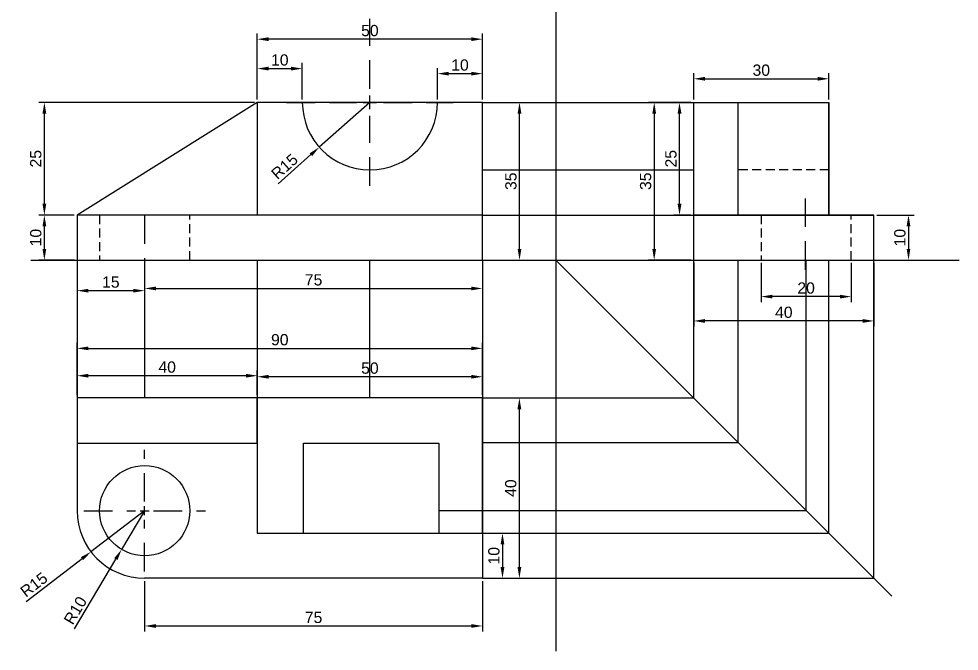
# Model space of a CAD drawing. Header units: millimetres. Extents: x 137 to 7220, y 7466 to 9893.
# Drawn here: x 1821.8 to 2030.5, y 8318.8 to 8459.1 of the extents above; entities that cross this region are included whole.
import ezdxf

# ---------------------------------------------------------------- set-up
doc = ezdxf.new("R2010")
doc.units = ezdxf.units.MM
doc.header["$PDMODE"] = 35
doc.header["$PDSIZE"] = 3
doc.linetypes.add('DASHED2', pattern=[9.525, 6.35, -3.175])
doc.linetypes.add('JIS_02_2.0', pattern=[3, 2, -1])
for name, color, linetype in [('Center Line', 3, 'DASHED2'), ('Dimensions', 1, 'Continuous'), ('Hidden Line', 50, 'JIS_02_2.0'), ('Projection', 140, 'Continuous')]:
    doc.layers.add(name, color=color, linetype=linetype)
doc.layers.add('Object', color=7, linetype='Continuous', lineweight=30)
doc.styles.get("Standard").update_dxf_attribs({"font": 'arial.ttf'})
doc.dimstyles.new('ISO-25', dxfattribs={"dimtxt": 2.5, "dimasz": 2.5, "dimexe": 1.25, "dimexo": 0.625, "dimtad": 1, "dimdec": 0, "dimtxsty": 'Standard', "dimcen": 2.5, "dimadec": 0, "dimazin": 0, "dimtfac": 1, "dimtdec": 0, "dimtmove": 0, "dimatfit": 3, "dimfxl": 1, "dimarcsym": 0})

# ---------------------------------------------------------------- blocks, each defined once
blk = doc.blocks.new('*U404')
at = {"layer": 'Center Line', "color": 0, "transparency": 16777216}
for p, q in [((0, 3), (0, 18.5)), ((-18.5, 0), (-3, 0)), ((3, 0), (18.5, 0)), ((0, -18.5), (0, -3))]:
    blk.add_line(p, q, dxfattribs=at)
at = {"layer": 'Center Line', "color": 0, "linetype": 'Continuous', "transparency": 16777216}
for p, q in [((-1.5, 0), (1.5, 0)), ((0, -1.5), (0, 1.5))]:
    blk.add_line(p, q, dxfattribs=at)
blk = doc.blocks.new('*D589')
at = {"layer": 'Defpoints', "color": 0, "transparency": 16777216}
for p in [(1924.72, 8440.52), (1932.93, 8440.52), (1924.72, 8405.52)]:
    blk.add_point(p, dxfattribs=at)
at = {"layer": 'Dimensions', "color": 0, "lineweight": -2, "transparency": 16777216}
for p, q in [((1925.35, 8440.52), (1934.18, 8440.52)), ((1932.93, 8408.02), (1932.93, 8438.02)), ((1925.35, 8405.52), (1934.18, 8405.52))]:
    blk.add_line(p, q, dxfattribs=at)
at = {"layer": 'Dimensions', "color": 0, "transparency": 16777216}
for points in [[(1932.51, 8438.02), (1933.35, 8438.02), (1932.93, 8440.52)], [(1932.51, 8408.02), (1933.35, 8408.02), (1932.93, 8405.52)]]:
    blk.add_solid(points, dxfattribs=at)
at = {"layer": 'Dimensions', "color": 0, "transparency": 16777216, "insert": (1931.03, 8423.02), "char_height": 2.5, "attachment_point": 5, "rotation": 90}
blk.add_mtext('35', dxfattribs=at)
blk = doc.blocks.new('*D590')
at = {"layer": 'Defpoints', "color": 0, "transparency": 16777216}
for p in [(1849.72, 8405.52), (1924.72, 8405.52), (1924.72, 8399.24)]:
    blk.add_point(p, dxfattribs=at)
at = {"layer": 'Dimensions', "color": 0, "lineweight": -2, "transparency": 16777216}
for p, q in [((1849.72, 8404.9), (1849.72, 8397.99)), ((1924.72, 8404.9), (1924.72, 8397.99)), ((1852.22, 8399.24), (1922.22, 8399.24))]:
    blk.add_line(p, q, dxfattribs=at)
at = {"layer": 'Dimensions', "color": 0, "transparency": 16777216}
for points in [[(1852.22, 8399.66), (1852.22, 8398.83), (1849.72, 8399.24)], [(1922.22, 8399.66), (1922.22, 8398.83), (1924.72, 8399.24)]]:
    blk.add_solid(points, dxfattribs=at)
at = {"layer": 'Dimensions', "color": 0, "transparency": 16777216, "insert": (1887.22, 8401.14), "char_height": 2.5, "attachment_point": 5}
blk.add_mtext('75', dxfattribs=at)
blk = doc.blocks.new('*D591')
at = {"layer": 'Defpoints', "color": 0, "transparency": 16777216}
for p in [(1834.72, 8405.52), (1849.72, 8405.52), (1834.72, 8398.75)]:
    blk.add_point(p, dxfattribs=at)
at = {"layer": 'Dimensions', "color": 0, "lineweight": -2, "transparency": 16777216}
for p, q in [((1834.72, 8404.9), (1834.72, 8397.5)), ((1849.72, 8404.9), (1849.72, 8397.5)), ((1847.22, 8398.75), (1837.22, 8398.75))]:
    blk.add_line(p, q, dxfattribs=at)
at = {"layer": 'Dimensions', "color": 0, "transparency": 16777216}
for points in [[(1837.22, 8399.16), (1837.22, 8398.33), (1834.72, 8398.75)], [(1847.22, 8399.16), (1847.22, 8398.33), (1849.72, 8398.75)]]:
    blk.add_solid(points, dxfattribs=at)
at = {"layer": 'Dimensions', "color": 0, "transparency": 16777216, "insert": (1842.22, 8400.65), "char_height": 2.5, "attachment_point": 5}
blk.add_mtext('15', dxfattribs=at)
blk = doc.blocks.new('*D592')
at = {"layer": 'Defpoints', "color": 0, "transparency": 16777216}
for p in [(1827.46, 8415.52), (1834.72, 8415.52), (1834.72, 8405.52)]:
    blk.add_point(p, dxfattribs=at)
at = {"layer": 'Dimensions', "color": 0, "lineweight": -2, "transparency": 16777216}
for p, q in [((1834.1, 8415.52), (1826.21, 8415.52)), ((1827.46, 8408.02), (1827.46, 8413.02)), ((1834.1, 8405.52), (1826.21, 8405.52))]:
    blk.add_line(p, q, dxfattribs=at)
at = {"layer": 'Dimensions', "color": 0, "transparency": 16777216}
for points in [[(1827.04, 8413.02), (1827.88, 8413.02), (1827.46, 8415.52)], [(1827.04, 8408.02), (1827.88, 8408.02), (1827.46, 8405.52)]]:
    blk.add_solid(points, dxfattribs=at)
at = {"layer": 'Dimensions', "color": 0, "transparency": 16777216, "insert": (1825.56, 8410.52), "char_height": 2.5, "attachment_point": 5, "rotation": 90}
blk.add_mtext('10', dxfattribs=at)
blk = doc.blocks.new('*D593')
at = {"layer": 'Defpoints', "color": 0, "transparency": 16777216}
for p in [(1827.46, 8440.52), (1874.72, 8440.52), (1834.72, 8415.52)]:
    blk.add_point(p, dxfattribs=at)
at = {"layer": 'Dimensions', "color": 0, "lineweight": -2, "transparency": 16777216}
for p, q in [((1874.1, 8440.52), (1826.21, 8440.52)), ((1827.46, 8418.02), (1827.46, 8438.02)), ((1834.1, 8415.52), (1826.21, 8415.52))]:
    blk.add_line(p, q, dxfattribs=at)
at = {"layer": 'Dimensions', "color": 0, "transparency": 16777216}
for points in [[(1827.04, 8438.02), (1827.88, 8438.02), (1827.46, 8440.52)], [(1827.04, 8418.02), (1827.88, 8418.02), (1827.46, 8415.52)]]:
    blk.add_solid(points, dxfattribs=at)
at = {"layer": 'Dimensions', "color": 0, "transparency": 16777216, "insert": (1825.56, 8428.02), "char_height": 2.5, "attachment_point": 5, "rotation": 90}
blk.add_mtext('25', dxfattribs=at)
blk = doc.blocks.new('*D594')
at = {"layer": 'Defpoints', "color": 0, "transparency": 16777216}
for p in [(1884.72, 8448.01), (1874.72, 8440.52), (1884.72, 8440.52)]:
    blk.add_point(p, dxfattribs=at)
at = {"layer": 'Dimensions', "color": 0, "lineweight": -2, "transparency": 16777216}
for p, q in [((1874.72, 8441.15), (1874.72, 8449.26)), ((1877.22, 8448.01), (1882.22, 8448.01)), ((1884.72, 8441.15), (1884.72, 8449.26))]:
    blk.add_line(p, q, dxfattribs=at)
at = {"layer": 'Dimensions', "color": 0, "transparency": 16777216}
for points in [[(1877.22, 8448.43), (1877.22, 8447.59), (1874.72, 8448.01)], [(1882.22, 8448.43), (1882.22, 8447.59), (1884.72, 8448.01)]]:
    blk.add_solid(points, dxfattribs=at)
at = {"layer": 'Dimensions', "color": 0, "transparency": 16777216, "insert": (1879.72, 8449.91), "char_height": 2.5, "attachment_point": 5}
blk.add_mtext('10', dxfattribs=at)
blk = doc.blocks.new('*D595')
at = {"layer": 'Defpoints', "color": 0, "transparency": 16777216}
for p in [(1924.72, 8446.89), (1914.72, 8440.52), (1924.72, 8440.52)]:
    blk.add_point(p, dxfattribs=at)
at = {"layer": 'Dimensions', "color": 0, "lineweight": -2, "transparency": 16777216}
for p, q in [((1914.72, 8441.15), (1914.72, 8448.14)), ((1924.72, 8441.15), (1924.72, 8448.14)), ((1917.22, 8446.89), (1922.22, 8446.89))]:
    blk.add_line(p, q, dxfattribs=at)
at = {"layer": 'Dimensions', "color": 0, "transparency": 16777216}
for points in [[(1917.22, 8447.3), (1917.22, 8446.47), (1914.72, 8446.89)], [(1922.22, 8447.3), (1922.22, 8446.47), (1924.72, 8446.89)]]:
    blk.add_solid(points, dxfattribs=at)
at = {"layer": 'Dimensions', "color": 0, "transparency": 16777216, "insert": (1919.72, 8448.79), "char_height": 2.5, "attachment_point": 5}
blk.add_mtext('10', dxfattribs=at)
blk = doc.blocks.new('*D423')
at = {"layer": 'Defpoints', "color": 0, "transparency": 16777216}
for p in [(1874.72, 8454.53), (1874.72, 8440.52), (1924.72, 8440.52)]:
    blk.add_point(p, dxfattribs=at)
at = {"layer": 'Dimensions', "color": 0, "lineweight": -2, "transparency": 16777216}
for p, q in [((1874.72, 8441.15), (1874.72, 8455.78)), ((1922.22, 8454.53), (1877.22, 8454.53)), ((1924.72, 8441.15), (1924.72, 8455.78))]:
    blk.add_line(p, q, dxfattribs=at)
at = {"layer": 'Dimensions', "color": 0, "transparency": 16777216}
for points in [[(1877.22, 8454.95), (1877.22, 8454.11), (1874.72, 8454.53)], [(1922.22, 8454.95), (1922.22, 8454.11), (1924.72, 8454.53)]]:
    blk.add_solid(points, dxfattribs=at)
at = {"layer": 'Dimensions', "color": 0, "transparency": 16777216, "insert": (1899.72, 8456.43), "char_height": 2.5, "attachment_point": 5}
blk.add_mtext('50', dxfattribs=at)
blk = doc.blocks.new('*D596')
at = {"layer": 'Defpoints', "color": 0, "transparency": 16777216}
for p in [(1899.72, 8440.52), (1888.49, 8430.57)]:
    blk.add_point(p, dxfattribs=at)
at = {"layer": 'Dimensions', "color": 0, "lineweight": -2, "transparency": 16777216}
for p, q in [((1899.72, 8440.52), (1888.49, 8430.57)), ((1879.33, 8422.45), (1886.62, 8428.92))]:
    blk.add_line(p, q, dxfattribs=at)
at = {"layer": 'Dimensions', "color": 0, "transparency": 16777216}
blk.add_solid([(1886.35, 8429.23), (1886.9, 8428.6), (1888.49, 8430.57)], dxfattribs=at)
at = {"layer": 'Dimensions', "color": 0, "transparency": 16777216, "insert": (1880.78, 8426.28), "char_height": 2.5, "attachment_point": 5, "rotation": 41.5436}
blk.add_mtext('R15', dxfattribs=at)
blk = doc.blocks.new('*D597')
at = {"layer": 'Defpoints', "color": 0, "transparency": 16777216}
for p in [(1849.72, 8349.95), (1844.61, 8341.36)]:
    blk.add_point(p, dxfattribs=at)
at = {"layer": 'Dimensions', "color": 0, "lineweight": -2, "transparency": 16777216}
for p, q in [((1849.72, 8349.95), (1844.61, 8341.36)), ((1834.13, 8323.75), (1843.33, 8339.21))]:
    blk.add_line(p, q, dxfattribs=at)
at = {"layer": 'Dimensions', "color": 0, "transparency": 16777216}
blk.add_solid([(1842.97, 8339.42), (1843.69, 8339), (1844.61, 8341.36)], dxfattribs=at)
at = {"layer": 'Dimensions', "color": 0, "transparency": 16777216, "insert": (1834.34, 8327.82), "char_height": 2.5, "attachment_point": 5, "rotation": 59.2456}
blk.add_mtext('R10', dxfattribs=at)
blk = doc.blocks.new('*D598')
at = {"layer": 'Defpoints', "color": 0, "transparency": 16777216}
for p in [(1849.72, 8349.95), (1837.81, 8340.83)]:
    blk.add_point(p, dxfattribs=at)
at = {"layer": 'Dimensions', "color": 0, "lineweight": -2, "transparency": 16777216}
for p, q in [((1849.72, 8349.95), (1837.81, 8340.83)), ((1823.43, 8329.81), (1835.83, 8339.31))]:
    blk.add_line(p, q, dxfattribs=at)
at = {"layer": 'Dimensions', "color": 0, "transparency": 16777216}
blk.add_solid([(1835.57, 8339.64), (1836.08, 8338.98), (1837.81, 8340.83)], dxfattribs=at)
at = {"layer": 'Dimensions', "color": 0, "transparency": 16777216, "insert": (1825.15, 8333.53), "char_height": 2.5, "attachment_point": 5, "rotation": 37.4483}
blk.add_mtext('R15', dxfattribs=at)
blk = doc.blocks.new('*D599')
at = {"layer": 'Defpoints', "color": 0, "transparency": 16777216}
for p in [(1924.72, 8385.95), (1834.72, 8374.95), (1924.72, 8374.95)]:
    blk.add_point(p, dxfattribs=at)
at = {"layer": 'Dimensions', "color": 0, "lineweight": -2, "transparency": 16777216}
for p, q in [((1834.72, 8375.58), (1834.72, 8387.2)), ((1837.22, 8385.95), (1922.22, 8385.95)), ((1924.72, 8375.58), (1924.72, 8387.2))]:
    blk.add_line(p, q, dxfattribs=at)
at = {"layer": 'Dimensions', "color": 0, "transparency": 16777216}
for points in [[(1837.22, 8386.37), (1837.22, 8385.54), (1834.72, 8385.95)], [(1922.22, 8386.37), (1922.22, 8385.54), (1924.72, 8385.95)]]:
    blk.add_solid(points, dxfattribs=at)
at = {"layer": 'Dimensions', "color": 0, "transparency": 16777216, "insert": (1879.72, 8387.86), "char_height": 2.5, "attachment_point": 5}
blk.add_mtext('90', dxfattribs=at)
blk = doc.blocks.new('*D600')
at = {"layer": 'Defpoints', "color": 0, "transparency": 16777216}
for p in [(1874.72, 8379.66), (1874.72, 8374.95), (1924.72, 8374.95)]:
    blk.add_point(p, dxfattribs=at)
at = {"layer": 'Dimensions', "color": 0, "lineweight": -2, "transparency": 16777216}
for p, q in [((1874.72, 8375.58), (1874.72, 8380.91)), ((1922.22, 8379.66), (1877.22, 8379.66)), ((1924.72, 8375.58), (1924.72, 8380.91))]:
    blk.add_line(p, q, dxfattribs=at)
at = {"layer": 'Dimensions', "color": 0, "transparency": 16777216}
for points in [[(1877.22, 8380.08), (1877.22, 8379.24), (1874.72, 8379.66)], [(1922.22, 8380.08), (1922.22, 8379.24), (1924.72, 8379.66)]]:
    blk.add_solid(points, dxfattribs=at)
at = {"layer": 'Dimensions', "color": 0, "transparency": 16777216, "insert": (1899.72, 8381.56), "char_height": 2.5, "attachment_point": 5}
blk.add_mtext('50', dxfattribs=at)
blk = doc.blocks.new('*D601')
at = {"layer": 'Defpoints', "color": 0, "transparency": 16777216}
for p in [(1834.72, 8379.89), (1834.72, 8374.95), (1874.72, 8375.24)]:
    blk.add_point(p, dxfattribs=at)
at = {"layer": 'Dimensions', "color": 0, "lineweight": -2, "transparency": 16777216}
for p, q in [((1834.72, 8375.58), (1834.72, 8381.14)), ((1874.72, 8375.86), (1874.72, 8381.14)), ((1872.22, 8379.89), (1837.22, 8379.89))]:
    blk.add_line(p, q, dxfattribs=at)
at = {"layer": 'Dimensions', "color": 0, "transparency": 16777216}
for points in [[(1837.22, 8380.3), (1837.22, 8379.47), (1834.72, 8379.89)], [(1872.22, 8380.3), (1872.22, 8379.47), (1874.72, 8379.89)]]:
    blk.add_solid(points, dxfattribs=at)
at = {"layer": 'Dimensions', "color": 0, "transparency": 16777216, "insert": (1854.72, 8381.79), "char_height": 2.5, "attachment_point": 5}
blk.add_mtext('40', dxfattribs=at)
blk = doc.blocks.new('*D602')
at = {"layer": 'Defpoints', "color": 0, "transparency": 16777216}
for p in [(1849.72, 8334.95), (1924.72, 8334.95), (1849.72, 8324.37)]:
    blk.add_point(p, dxfattribs=at)
at = {"layer": 'Dimensions', "color": 0, "lineweight": -2, "transparency": 16777216}
for p, q in [((1849.72, 8334.33), (1849.72, 8323.12)), ((1924.72, 8334.33), (1924.72, 8323.12)), ((1922.22, 8324.37), (1852.22, 8324.37))]:
    blk.add_line(p, q, dxfattribs=at)
at = {"layer": 'Dimensions', "color": 0, "transparency": 16777216}
for points in [[(1852.22, 8324.79), (1852.22, 8323.96), (1849.72, 8324.37)], [(1922.22, 8324.79), (1922.22, 8323.96), (1924.72, 8324.37)]]:
    blk.add_solid(points, dxfattribs=at)
at = {"layer": 'Dimensions', "color": 0, "transparency": 16777216, "insert": (1887.22, 8326.27), "char_height": 2.5, "attachment_point": 5}
blk.add_mtext('75', dxfattribs=at)
blk = doc.blocks.new('*D424')
at = {"layer": 'Defpoints', "color": 0, "transparency": 16777216}
for p in [(1924.72, 8374.95), (1932.9, 8374.95), (1924.72, 8334.95)]:
    blk.add_point(p, dxfattribs=at)
at = {"layer": 'Dimensions', "color": 0, "lineweight": -2, "transparency": 16777216}
for p, q in [((1925.35, 8374.95), (1934.15, 8374.95)), ((1932.9, 8337.45), (1932.9, 8372.45)), ((1925.35, 8334.95), (1934.15, 8334.95))]:
    blk.add_line(p, q, dxfattribs=at)
at = {"layer": 'Dimensions', "color": 0, "transparency": 16777216}
for points in [[(1932.48, 8372.45), (1933.32, 8372.45), (1932.9, 8374.95)], [(1932.48, 8337.45), (1933.32, 8337.45), (1932.9, 8334.95)]]:
    blk.add_solid(points, dxfattribs=at)
at = {"layer": 'Dimensions', "color": 0, "transparency": 16777216, "insert": (1931, 8354.95), "char_height": 2.5, "attachment_point": 5, "rotation": 90}
blk.add_mtext('40', dxfattribs=at)
blk = doc.blocks.new('*D603')
at = {"layer": 'Defpoints', "color": 0, "transparency": 16777216}
for p in [(1924.72, 8344.95), (1924.72, 8334.95), (1929.15, 8334.95)]:
    blk.add_point(p, dxfattribs=at)
at = {"layer": 'Dimensions', "color": 0, "lineweight": -2, "transparency": 16777216}
for p, q in [((1925.35, 8344.95), (1930.4, 8344.95)), ((1929.15, 8342.45), (1929.15, 8337.45)), ((1925.35, 8334.95), (1930.4, 8334.95))]:
    blk.add_line(p, q, dxfattribs=at)
at = {"layer": 'Dimensions', "color": 0, "transparency": 16777216}
for points in [[(1928.73, 8342.45), (1929.57, 8342.45), (1929.15, 8344.95)], [(1928.73, 8337.45), (1929.57, 8337.45), (1929.15, 8334.95)]]:
    blk.add_solid(points, dxfattribs=at)
at = {"layer": 'Dimensions', "color": 0, "transparency": 16777216, "insert": (1927.25, 8339.95), "char_height": 2.5, "attachment_point": 5, "rotation": 90}
blk.add_mtext('10', dxfattribs=at)
blk = doc.blocks.new('*U403')
at = {"layer": 'Center Line', "color": 0, "transparency": 16777216}
for p, q in [((0, 2), (0, 13.5)), ((-13.5, 0), (-2, 0)), ((2, 0), (13.5, 0)), ((0, -13.5), (0, -2))]:
    blk.add_line(p, q, dxfattribs=at)
at = {"layer": 'Center Line', "color": 0, "linetype": 'Continuous', "transparency": 16777216}
for p, q in [((-1, 0), (1, 0)), ((0, -1), (0, 1))]:
    blk.add_line(p, q, dxfattribs=at)
blk = doc.blocks.new('*D604')
at = {"layer": 'Defpoints', "color": 0, "transparency": 16777216}
for p in [(1971.6, 8440.52), (1962.83, 8405.52), (1971.6, 8405.52)]:
    blk.add_point(p, dxfattribs=at)
at = {"layer": 'Dimensions', "color": 0, "lineweight": -2, "transparency": 16777216}
for p, q in [((1970.97, 8440.52), (1961.58, 8440.52)), ((1962.83, 8438.02), (1962.83, 8408.02)), ((1970.97, 8405.52), (1961.58, 8405.52))]:
    blk.add_line(p, q, dxfattribs=at)
at = {"layer": 'Dimensions', "color": 0, "transparency": 16777216}
for points in [[(1962.41, 8438.02), (1963.25, 8438.02), (1962.83, 8440.52)], [(1962.41, 8408.02), (1963.25, 8408.02), (1962.83, 8405.52)]]:
    blk.add_solid(points, dxfattribs=at)
at = {"layer": 'Dimensions', "color": 0, "transparency": 16777216, "insert": (1960.93, 8423.02), "char_height": 2.5, "attachment_point": 5, "rotation": 90}
blk.add_mtext('35', dxfattribs=at)
blk = doc.blocks.new('*D605')
at = {"layer": 'Defpoints', "color": 0, "transparency": 16777216}
for p in [(1968.45, 8440.52), (1971.6, 8440.52), (1971.6, 8415.52)]:
    blk.add_point(p, dxfattribs=at)
at = {"layer": 'Dimensions', "color": 0, "lineweight": -2, "transparency": 16777216}
for p, q in [((1970.97, 8440.52), (1967.2, 8440.52)), ((1968.45, 8418.02), (1968.45, 8438.02)), ((1970.97, 8415.52), (1967.2, 8415.52))]:
    blk.add_line(p, q, dxfattribs=at)
at = {"layer": 'Dimensions', "color": 0, "transparency": 16777216}
for points in [[(1968.03, 8438.02), (1968.87, 8438.02), (1968.45, 8440.52)], [(1968.03, 8418.02), (1968.87, 8418.02), (1968.45, 8415.52)]]:
    blk.add_solid(points, dxfattribs=at)
at = {"layer": 'Dimensions', "color": 0, "transparency": 16777216, "insert": (1966.55, 8428.02), "char_height": 2.5, "attachment_point": 5, "rotation": 90}
blk.add_mtext('25', dxfattribs=at)
blk = doc.blocks.new('*D606')
at = {"layer": 'Defpoints', "color": 0, "transparency": 16777216}
for p in [(2001.6, 8445.75), (1971.6, 8440.52), (2001.6, 8440.52)]:
    blk.add_point(p, dxfattribs=at)
at = {"layer": 'Dimensions', "color": 0, "lineweight": -2, "transparency": 16777216}
for p, q in [((1971.6, 8441.15), (1971.6, 8447)), ((1974.1, 8445.75), (1999.1, 8445.75)), ((2001.6, 8441.15), (2001.6, 8447))]:
    blk.add_line(p, q, dxfattribs=at)
at = {"layer": 'Dimensions', "color": 0, "transparency": 16777216}
for points in [[(1974.1, 8446.17), (1974.1, 8445.33), (1971.6, 8445.75)], [(1999.1, 8446.17), (1999.1, 8445.33), (2001.6, 8445.75)]]:
    blk.add_solid(points, dxfattribs=at)
at = {"layer": 'Dimensions', "color": 0, "transparency": 16777216, "insert": (1986.6, 8447.65), "char_height": 2.5, "attachment_point": 5}
blk.add_mtext('30', dxfattribs=at)
blk = doc.blocks.new('*D607')
at = {"layer": 'Defpoints', "color": 0, "transparency": 16777216}
for p in [(2011.6, 8415.52), (2011.6, 8405.52), (2019.28, 8405.52)]:
    blk.add_point(p, dxfattribs=at)
at = {"layer": 'Dimensions', "color": 0, "lineweight": -2, "transparency": 16777216}
for p, q in [((2012.22, 8415.52), (2020.53, 8415.52)), ((2019.28, 8413.02), (2019.28, 8408.02)), ((2012.22, 8405.52), (2020.53, 8405.52))]:
    blk.add_line(p, q, dxfattribs=at)
at = {"layer": 'Dimensions', "color": 0, "transparency": 16777216}
for points in [[(2018.86, 8413.02), (2019.69, 8413.02), (2019.28, 8415.52)], [(2018.86, 8408.02), (2019.69, 8408.02), (2019.28, 8405.52)]]:
    blk.add_solid(points, dxfattribs=at)
at = {"layer": 'Dimensions', "color": 0, "transparency": 16777216, "insert": (2017.37, 8410.52), "char_height": 2.5, "attachment_point": 5, "rotation": 90}
blk.add_mtext('10', dxfattribs=at)
blk = doc.blocks.new('*D608')
at = {"layer": 'Defpoints', "color": 0, "transparency": 16777216}
for p in [(1971.6, 8405.52), (2011.6, 8405.52), (1971.6, 8392.04)]:
    blk.add_point(p, dxfattribs=at)
at = {"layer": 'Dimensions', "color": 0, "lineweight": -2, "transparency": 16777216}
for p, q in [((1971.6, 8404.9), (1971.6, 8390.79)), ((2011.6, 8404.9), (2011.6, 8390.79)), ((2009.1, 8392.04), (1974.1, 8392.04))]:
    blk.add_line(p, q, dxfattribs=at)
at = {"layer": 'Dimensions', "color": 0, "transparency": 16777216}
for points in [[(1974.1, 8392.45), (1974.1, 8391.62), (1971.6, 8392.04)], [(2009.1, 8392.45), (2009.1, 8391.62), (2011.6, 8392.04)]]:
    blk.add_solid(points, dxfattribs=at)
at = {"layer": 'Dimensions', "color": 0, "transparency": 16777216, "insert": (1991.6, 8393.94), "char_height": 2.5, "attachment_point": 5}
blk.add_mtext('40', dxfattribs=at)
blk = doc.blocks.new('*D609')
at = {"layer": 'Defpoints', "color": 0, "transparency": 16777216}
for p in [(1986.55, 8405.52), (2006.55, 8405.52), (1986.55, 8397.43)]:
    blk.add_point(p, dxfattribs=at)
at = {"layer": 'Dimensions', "color": 0, "lineweight": -2, "transparency": 16777216}
for p, q in [((1986.55, 8404.9), (1986.55, 8396.18)), ((2006.55, 8404.9), (2006.55, 8396.18)), ((2004.05, 8397.43), (1989.05, 8397.43))]:
    blk.add_line(p, q, dxfattribs=at)
at = {"layer": 'Dimensions', "color": 0, "transparency": 16777216}
for points in [[(1989.05, 8397.85), (1989.05, 8397.01), (1986.55, 8397.43)], [(2004.05, 8397.85), (2004.05, 8397.01), (2006.55, 8397.43)]]:
    blk.add_solid(points, dxfattribs=at)
at = {"layer": 'Dimensions', "color": 0, "transparency": 16777216, "insert": (1996.55, 8399.33), "char_height": 2.5, "attachment_point": 5}
blk.add_mtext('20', dxfattribs=at)

msp = doc.modelspace()

# ---------------------------------------------------------------- linework, layer by layer
at = {"layer": 'Center Line'}
for p, q in [((1996.337, 8419.231), (1996.337, 8402.151)), ((1849.722, 8415.522), (1849.722, 8405.522))]:
    msp.add_line(p, q, dxfattribs=at)
at = {"layer": 'Hidden Line'}
for p, q in [((2001.596, 8425.522), (1981.495, 8425.522)), ((1839.722, 8415.522), (1839.722, 8405.522)), ((1859.722, 8405.522), (1859.722, 8415.522)), ((1986.553, 8415.522), (1986.553, 8405.522)), ((2006.553, 8405.522), (2006.553, 8415.522))]:
    msp.add_line(p, q, dxfattribs=at)
at = {"layer": 'Object'}
for p, q in [((1941.026, 8468.238), (1941.026, 8318.786)), ((1874.722, 8440.522), (1834.722, 8415.522)), ((1924.722, 8440.522), (1874.722, 8440.522)), ((1874.722, 8440.522), (1874.722, 8415.522)), ((1924.722, 8440.522), (1914.722, 8440.522)), ((1924.722, 8415.522), (1924.722, 8440.522)), ((1971.596, 8405.522), (1971.596, 8440.522)), ((1971.596, 8440.522), (2001.596, 8440.522)), ((1981.495, 8415.522), (1981.495, 8440.522)), ((2001.596, 8440.522), (2001.596, 8415.522)), ((1924.722, 8415.522), (1834.722, 8415.522)), ((1834.722, 8415.522), (1834.722, 8405.522)), ((1924.722, 8405.522), (1924.722, 8415.522)), ((2011.596, 8415.522), (1971.596, 8415.522)), ((2001.596, 8415.522), (1981.495, 8415.522)), ((2011.596, 8405.522), (2011.596, 8415.522)), ((1824.424, 8405.522), (2030.529, 8405.522)), ((1834.722, 8405.522), (1849.722, 8405.522)), ((1849.722, 8405.522), (1924.722, 8405.522)), ((1941.026, 8405.522), (2015.558, 8330.991)), ((1971.596, 8405.522), (2011.596, 8405.522)), ((1874.722, 8374.952), (1834.722, 8374.952)), ((1834.722, 8374.952), (1834.722, 8349.952)), ((1834.722, 8374.952), (1834.722, 8364.952)), ((1924.722, 8374.952), (1874.722, 8374.952)), ((1874.722, 8364.952), (1874.722, 8374.952)), ((1874.722, 8374.952), (1874.722, 8344.952)), ((1924.722, 8344.952), (1924.722, 8374.952)), ((1834.722, 8364.952), (1874.722, 8364.952)), ((1885.005, 8344.952), (1885.005, 8364.952)), ((1885.005, 8364.952), (1915.005, 8364.952)), ((1915.005, 8364.952), (1915.005, 8344.952)), ((1834.722, 8349.952), (1834.722, 8349.952)), ((1874.722, 8344.952), (1924.722, 8344.952)), ((1924.722, 8344.952), (1924.722, 8334.952)), ((1924.722, 8334.952), (1849.722, 8334.952)), ((1849.722, 8334.952), (1849.722, 8334.952))]:
    msp.add_line(p, q, dxfattribs=at)
msp.add_circle((1849.722, 8349.952), 10, dxfattribs=at)
for centre, end in [((1899.722, 8440.522), 0), ((1849.722, 8349.952), 270)]:
    msp.add_arc(centre, 15, 180, end, dxfattribs=at)
at = {"layer": 'Projection'}
for p, q in [((1924.722, 8440.522), (2001.596, 8440.522)), ((1971.596, 8374.952), (1971.596, 8440.522)), ((1981.495, 8415.522), (1981.495, 8440.522)), ((2001.596, 8415.522), (2001.596, 8440.522)), ((1924.722, 8425.522), (1971.596, 8425.522)), ((1924.722, 8415.522), (2011.596, 8415.522)), ((2011.596, 8334.952), (2011.596, 8415.522)), ((1834.722, 8405.522), (1834.722, 8349.952)), ((1849.722, 8405.522), (1849.722, 8374.952)), ((1874.722, 8405.522), (1874.722, 8344.952)), ((1899.648, 8405.522), (1899.648, 8374.952)), ((1924.722, 8405.522), (1924.722, 8334.952)), ((1981.495, 8365.053), (1981.495, 8405.522)), ((1996.553, 8349.995), (1996.553, 8405.522)), ((2001.596, 8344.952), (2001.596, 8405.522)), ((1924.722, 8374.952), (1971.596, 8374.952)), ((1924.722, 8365.053), (1981.495, 8365.053)), ((1915.005, 8349.995), (1996.553, 8349.995)), ((1924.722, 8344.952), (2001.596, 8344.952)), ((1924.722, 8334.952), (2011.596, 8334.952))]:
    msp.add_line(p, q, dxfattribs=at)

# ---------------------------------------------------------------- block references
at = {"layer": 'Center Line'}
for name, p in [('*U404', (1899.722, 8440.522)), ('*U403', (1849.722, 8349.952))]:
    msp.add_blockref(name, p, dxfattribs=at)

# ---------------------------------------------------------------- dimensions: what is measured, and where the dimension line sits
at = {"layer": 'Dimensions'}
for base, p1, p2, picture, middle in [((1874.722, 8454.529), (1924.722, 8440.522), (1874.722, 8440.522), '*D423', (1899.722, 8456.43)), ((1884.722, 8448.012), (1874.722, 8440.522), (1884.722, 8440.522), '*D594', (1879.722, 8449.913)), ((1924.722, 8446.888), (1914.722, 8440.522), (1924.722, 8440.522), '*D595', (1919.722, 8448.789)), ((2001.596, 8445.751), (1971.596, 8440.522), (2001.596, 8440.522), '*D606', (1986.596, 8447.653)), ((1834.722, 8398.748), (1849.722, 8405.522), (1834.722, 8405.522), '*D591', (1842.222, 8400.649)), ((1924.722, 8399.243), (1849.722, 8405.522), (1924.722, 8405.522), '*D590', (1887.222, 8401.139)), ((1971.596, 8392.037), (2011.596, 8405.522), (1971.596, 8405.522), '*D608', (1991.596, 8393.938)), ((1986.553, 8397.431), (2006.553, 8405.522), (1986.553, 8405.522), '*D609', (1996.553, 8399.332)), ((1924.722, 8385.954), (1834.722, 8374.952), (1924.722, 8374.952), '*D599', (1879.722, 8387.856)), ((1834.722, 8379.886), (1874.722, 8375.237), (1834.722, 8374.952), '*D601', (1854.722, 8381.788)), ((1874.722, 8379.662), (1924.722, 8374.952), (1874.722, 8374.952), '*D600', (1899.722, 8381.563)), ((1849.722, 8324.374), (1924.722, 8334.952), (1849.722, 8334.952), '*D602', (1887.222, 8326.271))]:
    dim = msp.add_linear_dim(base=base, p1=p1, p2=p2, dimstyle='ISO-25', dxfattribs=at)
    dim.commit()
    dim.dimension.update_dxf_attribs({"geometry": picture, "text_midpoint": middle})
for base, p1, p2, picture, middle in [((1827.461, 8440.522), (1834.722, 8415.522), (1874.722, 8440.522), '*D593', (1825.56, 8428.022)), ((1932.931, 8440.522), (1924.722, 8405.522), (1924.722, 8440.522), '*D589', (1931.028, 8423.022)), ((1962.829, 8405.522), (1971.596, 8440.522), (1971.596, 8405.522), '*D604', (1960.927, 8423.022)), ((1968.451, 8440.522), (1971.596, 8415.522), (1971.596, 8440.522), '*D605', (1966.55, 8428.022)), ((1827.461, 8415.522), (1834.722, 8405.522), (1834.722, 8415.522), '*D592', (1825.56, 8410.522)), ((2019.275, 8405.522), (2011.596, 8415.522), (2011.596, 8405.522), '*D607', (2017.374, 8410.522)), ((1932.898, 8374.952), (1924.722, 8334.952), (1924.722, 8374.952), '*D424', (1930.997, 8354.952)), ((1929.148, 8334.952), (1924.722, 8344.952), (1924.722, 8334.952), '*D603', (1927.247, 8339.952))]:
    dim = msp.add_linear_dim(base=base, p1=p1, p2=p2, angle=90, dimstyle='ISO-25', dxfattribs=at)
    dim.commit()
    dim.dimension.update_dxf_attribs({"geometry": picture, "text_midpoint": middle})
dim = msp.add_radius_dim(center=(1899.722, 8440.522), mpoint=(1888.495, 8430.574), dimstyle='ISO-25', dxfattribs=at)
dim.commit()
dim.dimension.update_dxf_attribs({"geometry": '*D596', "text_midpoint": (1880.781, 8426.279)})
for mpoint, picture, middle in [((1837.813, 8340.831), '*D598', (1826.303, 8332.016)), ((1844.608, 8341.358), '*D597', (1835.973, 8326.847))]:
    dim = msp.add_radius_dim(center=(1849.722, 8349.952), mpoint=mpoint, dimstyle='ISO-25', dxfattribs=at)
    dim.commit()
    dim.dimension.update_dxf_attribs({"geometry": picture, "text_midpoint": middle, "dimtype": 164})

doc.saveas('drawing.dxf')
